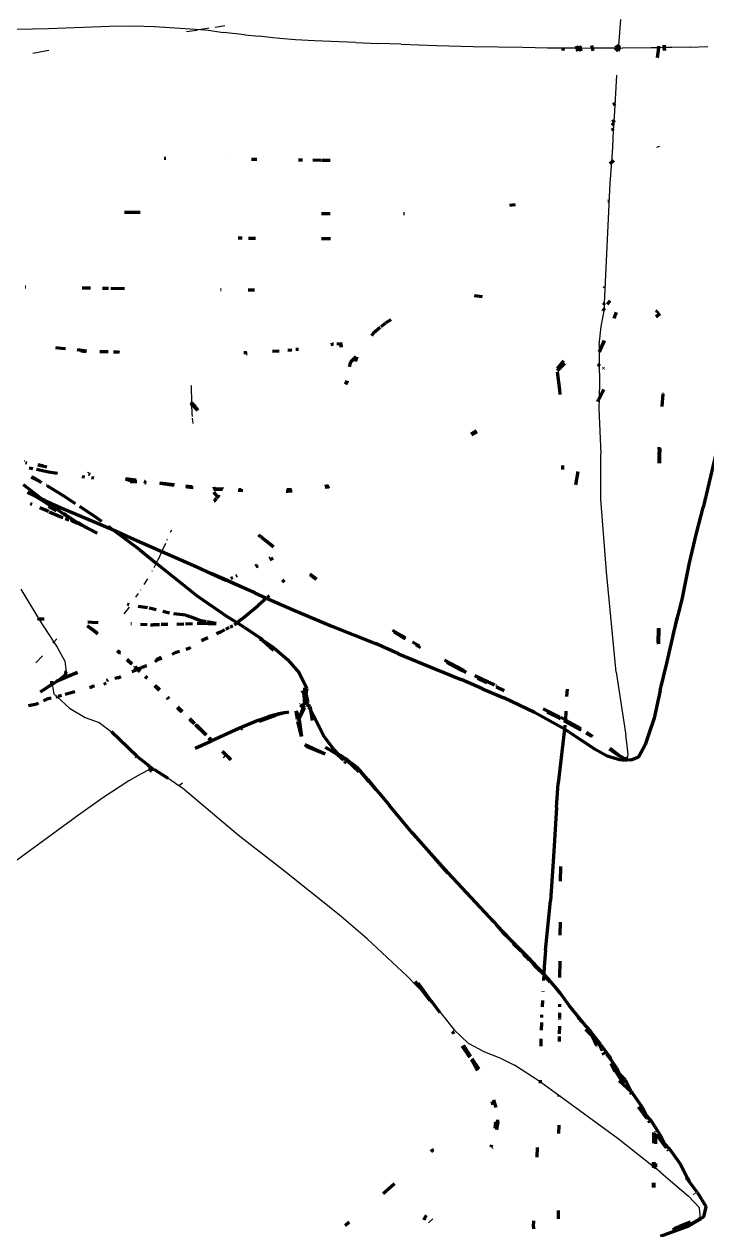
# Model space of a CAD drawing. Header units: millimetres. Extents: x 4307 to 31003, y 2809 to 20009.
# Drawn here: x 7323.4 to 7503.8, y 6756.7 to 7075.5 of the extents above; entities that cross this region are included whole.
import ezdxf

# ---------------------------------------------------------------- set-up
doc = ezdxf.new("R2010")
doc.units = ezdxf.units.MM
doc.layers.add('ProfileEdges', color=7, linetype='Continuous')

msp = doc.modelspace()

# ---------------------------------------------------------------- linework, layer by layer
for p, q in [((7317.26, 7074.01), (7329.83, 7074.3)), ((7329.83, 7074.3), (7346, 7074.89)), ((7346, 7074.89), (7352.2, 7075)), ((7352.2, 7075), (7357.88, 7074.86)), ((7357.88, 7074.86), (7370, 7074.05)), ((7366.34, 7073.48), (7369, 7073.85)), ((7370, 7074.05), (7369, 7073.85)), ((7370, 7074.05), (7370.16, 7074.03)), ((7372.29, 7074.36), (7370.16, 7074.03)), ((7370.16, 7074.03), (7372.03, 7073.88)), ((7372.03, 7073.88), (7376.1, 7073.22)), ((7376.45, 7075.01), (7373.85, 7074.61)), ((7480.99, 7076.67), (7480.47, 7069.83)), ((7381.72, 7072.61), (7376.1, 7073.22)), ((7381.72, 7072.61), (7385.54, 7072.25)), ((7389.11, 7071.88), (7385.54, 7072.25)), ((7390.95, 7071.68), (7389.11, 7071.88)), ((7395.12, 7071.32), (7390.95, 7071.68)), ((7400.1, 7071.05), (7395.12, 7071.32)), ((7411.04, 7070.59), (7400.1, 7071.05)), ((7411.04, 7070.59), (7416.91, 7070.37)), ((7325.73, 7067.75), (7329.97, 7068.56)), ((7423.07, 7070.13), (7416.91, 7070.37)), ((7423.07, 7070.13), (7432.37, 7069.85)), ((7432.37, 7069.85), (7442.1, 7069.59)), ((7442.1, 7069.59), (7455.17, 7069.35)), ((7455.17, 7069.35), (7461.7, 7069.24)), ((7461.7, 7069.24), (7464.9, 7069.18)), ((7464.9, 7069.18), (7465.83, 7069.18)), ((7465.83, 7069.18), (7469.52, 7069.16)), ((7469.52, 7069.16), (7469.65, 7069.16)), ((7469.65, 7069.16), (7470.34, 7069.16)), ((7470.34, 7069.16), (7473.61, 7069.14)), ((7479.34, 7069.12), (7473.61, 7069.14)), ((7479.34, 7069.12), (7479.61, 7069.19)), ((7480.72, 7069.17), (7481.52, 7069.13)), ((7489.15, 7069.2), (7481.52, 7069.13)), ((7491.04, 7069.24), (7489.15, 7069.2)), ((7492.56, 7069.28), (7491.04, 7069.24)), ((7492.59, 7069.28), (7492.56, 7069.28)), ((7494.54, 7069.32), (7492.59, 7069.28)), ((7499.41, 7069.4), (7494.54, 7069.32)), ((7499.41, 7069.4), (7504.07, 7069.57)), ((7479.56, 7054), (7480, 7061.99)), ((7479.32, 7049.6), (7479.56, 7054)), ((7479.2, 7047.35), (7479.27, 7048.66)), ((7479.27, 7048.66), (7479.32, 7049.49)), ((7479.32, 7049.49), (7479.32, 7049.6)), ((7478.96, 7042.95), (7479.2, 7047.35)), ((7478.68, 7038.98), (7478.96, 7042.95)), ((7478.29, 7033.44), (7478.68, 7038.98)), ((7476.79, 7001.71), (7478.29, 7033.44)), ((7476.76, 7000.32), (7476.79, 7001.71)), ((7475.92, 6995.49), (7476.75, 7000.12)), ((7476.75, 7000.12), (7476.76, 7000.32)), ((7475.33, 6990.66), (7475.92, 6995.49)), ((7475.33, 6990.66), (7475.38, 6988.83)), ((7475.38, 6988.83), (7475.39, 6985.52)), ((7475.39, 6985.52), (7475.44, 6981.02)), ((7367.51, 6979.91), (7367.61, 6975.37)), ((7475.44, 6981.02), (7475.36, 6976.46)), ((7367.61, 6975.37), (7367.61, 6975.08)), ((7367.61, 6975.08), (7367.62, 6974.97)), ((7367.62, 6974.97), (7367.71, 6972.48)), ((7475.36, 6976.46), (7475.32, 6973.82)), ((7367.71, 6972.48), (7367.78, 6971.72)), ((7475.32, 6973.82), (7475.78, 6961.85)), ((7367.82, 6971.33), (7367.95, 6969.9)), ((7323.43, 6960.05), (7323.57, 6960.02)), ((7327.16, 6959.29), (7328.28, 6959.07)), ((7328.28, 6959.07), (7328.44, 6959.04)), ((7475.85, 6949.84), (7475.78, 6961.85)), ((7340.5, 6956.84), (7340.15, 6956.9)), ((7376.01, 6952.96), (7375.8, 6952.49)), ((7375.8, 6952.49), (7375.78, 6952.45)), ((7477.27, 6930.65), (7475.85, 6949.84)), ((7362.11, 6941.15), (7362.44, 6941.79)), ((7360.74, 6938.14), (7359.9, 6936.3)), ((7361.24, 6939.26), (7361.1, 6938.96)), ((7358.33, 6932.96), (7358.74, 6933.73)), ((7359.8, 6936.06), (7358.74, 6933.73)), ((7359.88, 6936.24), (7359.8, 6936.06)), ((7357.24, 6930.88), (7357.31, 6930.99)), ((7357.74, 6931.83), (7358.29, 6932.86)), ((7479.88, 6904.16), (7477.27, 6930.65)), ((7355.14, 6927.35), (7356.06, 6928.8)), ((7322.49, 6926.11), (7327.2, 6918.34)), ((7352.95, 6923.93), (7353.61, 6924.96)), ((7354.18, 6925.86), (7354.22, 6925.92)), ((7350.61, 6920.56), (7351.21, 6921.35)), ((7327.2, 6918.34), (7327.3, 6918.19)), ((7327.3, 6918.19), (7331.28, 6912.09)), ((7349.8, 6919.6), (7350.61, 6920.56)), ((7331.07, 6911.84), (7331.28, 6912.09)), ((7331.28, 6912.09), (7332.02, 6913)), ((7331.28, 6912.09), (7332.15, 6910.76)), ((7326.48, 6906.63), (7328.23, 6908.5)), ((7332.15, 6910.76), (7334.18, 6907.09)), ((7334.18, 6907.09), (7334.49, 6904.26)), ((7330.87, 6900.96), (7330.72, 6901.79)), ((7479.88, 6904.16), (7482.42, 6887.53)), ((7331.36, 6898.37), (7330.87, 6900.96)), ((7332.13, 6897.66), (7331.36, 6898.37)), ((7335.43, 6894.63), (7332.13, 6897.66)), ((7335.43, 6894.63), (7339.55, 6892.16)), ((7339.55, 6892.16), (7343.25, 6890.84)), ((7343.25, 6890.84), (7346.47, 6888.38)), ((7346.47, 6888.38), (7346.71, 6888.25)), ((7348.61, 6886.33), (7346.71, 6888.25)), ((7482.69, 6885.44), (7482.42, 6887.53)), ((7349.84, 6885.08), (7349.8, 6885.12)), ((7483.03, 6882.38), (7482.69, 6885.44)), ((7376.89, 6882.07), (7375.99, 6881.51)), ((7482.86, 6881.39), (7483.03, 6882.38)), ((7354.32, 6877.3), (7351.09, 6875.43)), ((7356.56, 6878.38), (7354.32, 6877.3)), ((7364.32, 6874.13), (7361.34, 6876.16)), ((7351.09, 6875.43), (7344.19, 6870.92)), ((7364.32, 6874.13), (7364.26, 6874.1)), ((7364.94, 6874.54), (7364.32, 6874.13)), ((7365.26, 6873.49), (7364.32, 6874.13)), ((7365.29, 6874.76), (7364.94, 6874.54)), ((7379.99, 6861.09), (7365.26, 6873.49)), ((7344.19, 6870.92), (7337.12, 6865.9)), ((7337.12, 6865.9), (7318.76, 6852.44)), ((7391.45, 6852.13), (7379.99, 6861.09)), ((7406.65, 6839.97), (7391.45, 6852.13)), ((7414.05, 6833.63), (7406.65, 6839.97)), ((7424.67, 6823.75), (7414.05, 6833.63)), ((7429.74, 6818.49), (7424.67, 6823.75)), ((7431.09, 6817.08), (7429.74, 6818.49)), ((7431.26, 6816.91), (7437.03, 6809.56)), ((7440.78, 6806.06), (7437.03, 6809.56)), ((7440.78, 6806.06), (7445.06, 6803.81)), ((7445.06, 6803.81), (7449.08, 6802.22)), ((7449.08, 6802.22), (7453.03, 6800.27)), ((7459.76, 6795.82), (7453.03, 6800.27)), ((7460.88, 6795.08), (7459.76, 6795.82)), ((7464.73, 6792.26), (7460.88, 6795.08)), ((7480.37, 6780.78), (7464.73, 6792.26)), ((7489.74, 6773.4), (7480.37, 6780.78)), ((7489.82, 6773.34), (7489.74, 6773.4)), ((7489.88, 6773.29), (7489.82, 6773.34)), ((7490.25, 6773), (7489.88, 6773.29)), ((7491.74, 6771.82), (7490.25, 6773)), ((7491.74, 6771.82), (7498.98, 6765.64)), ((7498.98, 6765.64), (7501.92, 6762.54)), ((7502.16, 6759.79), (7501.92, 6762.54)), ((7431.39, 6759.63), (7430.28, 6758.54))]:
    msp.add_line(p, q)
at = {"layer": 'ProfileEdges', "lineweight": 211}
for p, q in [((7465.83, 7069.18), (7465.77, 7068.4)), ((7465.84, 7069.27), (7465.83, 7069.18)), ((7469.52, 7069.16), (7469.41, 7069.61)), ((7469.71, 7068.36), (7469.52, 7069.16)), ((7469.55, 7069.62), (7469.65, 7069.16)), ((7469.65, 7069.16), (7469.81, 7068.36)), ((7470.34, 7069.16), (7470.2, 7069.68)), ((7470.23, 7069.68), (7470.34, 7069.16)), ((7470.37, 7069.06), (7470.34, 7069.16)), ((7470.55, 7068.36), (7470.37, 7069.06)), ((7470.37, 7069.06), (7470.51, 7068.36)), ((7473.61, 7069.14), (7473.46, 7069.79)), ((7473.8, 7068.37), (7473.61, 7069.14)), ((7480.47, 7069.83), (7479.61, 7069.19)), ((7479.61, 7069.19), (7480.37, 7068.42)), ((7480.37, 7068.42), (7480.72, 7069.17)), ((7480.72, 7069.17), (7480.47, 7069.83)), ((7491.04, 7069.24), (7490.69, 7066.54)), ((7491.09, 7069.62), (7491.04, 7069.24)), ((7492.52, 7069.88), (7492.56, 7069.28)), ((7492.56, 7069.28), (7492.55, 7069.87)), ((7492.64, 7068.5), (7492.56, 7069.28)), ((7492.56, 7069.28), (7492.6, 7068.5)), ((7492.59, 7069.28), (7492.58, 7069.86)), ((7492.64, 7068.5), (7492.59, 7069.28)), ((7479.56, 7054), (7479.15, 7054.62)), ((7479.27, 7048.66), (7478.85, 7049.26)), ((7478.9, 7050.14), (7479.32, 7049.49)), ((7478.91, 7050.22), (7479.32, 7049.6)), ((7479.2, 7047.35), (7478.78, 7047.96)), ((7491.07, 7042.88), (7490.96, 7043.11)), ((7360.81, 7039.97), (7360.44, 7039.98)), ((7377.08, 7039.77), (7377.05, 7039.77)), ((7384.87, 7039.67), (7383.47, 7039.68)), ((7396.99, 7039.51), (7395.88, 7039.53)), ((7401.9, 7039.45), (7399.71, 7039.48)), ((7404.31, 7039.42), (7402.07, 7039.45)), ((7478.68, 7038.98), (7478.22, 7038.5)), ((7479.14, 7039.46), (7478.68, 7038.98)), ((7451.74, 7027.58), (7453.24, 7027.8)), ((7477.69, 7028.74), (7477.72, 7028.76)), ((7349.96, 7025.78), (7354.07, 7025.72)), ((7404.29, 7025.28), (7401.98, 7025.29)), ((7423.95, 7025.33), (7423.63, 7025.31)), ((7381.02, 7018.84), (7379.96, 7018.85)), ((7384.53, 7018.81), (7382.7, 7018.83)), ((7404.36, 7018.67), (7402.03, 7018.68)), ((7323.68, 7006.04), (7323.86, 7006.04)), ((7338.71, 7005.79), (7340.94, 7005.75)), ((7344.12, 7005.7), (7345.7, 7005.68)), ((7346.34, 7005.67), (7349.89, 7005.61)), ((7375.26, 7005.29), (7375.5, 7005.29)), ((7382.65, 7005.2), (7384.27, 7005.19)), ((7442.33, 7003.73), (7444.46, 7003.46)), ((7476.91, 7005.88), (7476.71, 7006.08)), ((7476.79, 7001.71), (7476.41, 7001.13)), ((7478.15, 7002.34), (7477.49, 7001.37)), ((7420.31, 6997.29), (7418.95, 6996.51)), ((7476.76, 7000.32), (7476.24, 6999.56)), ((7479.9, 6999.19), (7479.23, 6997.66)), ((7490.54, 6999.38), (7490.44, 6999.25)), ((7491.37, 6998.99), (7490.46, 6998.1)), ((7490.46, 6998.1), (7491.39, 6998.97)), ((7490.81, 6999.63), (7490.54, 6999.38)), ((7415.8, 6993.96), (7417.48, 6995.35)), ((7417.72, 6995.54), (7418.95, 6996.51)), ((7404.47, 6990.74), (7404.93, 6990.82)), ((7405.2, 6990.84), (7404.93, 6990.82)), ((7407.46, 6990.99), (7406.05, 6990.89)), ((7415.8, 6993.96), (7415.21, 6993.08)), ((7476.68, 6991.81), (7475.38, 6988.83)), ((7475.38, 6988.83), (7476.66, 6991.47)), ((7333.25, 6989.7), (7331.74, 6989.9)), ((7334.32, 6989.6), (7333.25, 6989.7)), ((7338.02, 6989.27), (7337.39, 6989.32)), ((7339.85, 6988.97), (7338.02, 6989.27)), ((7339.73, 6988.87), (7338.46, 6988.98)), ((7339.85, 6988.97), (7338.46, 6988.98)), ((7339.88, 6989), (7339.85, 6988.97)), ((7343.42, 6988.96), (7345.6, 6988.88)), ((7347.06, 6988.83), (7348.19, 6988.79)), ((7348.19, 6988.79), (7348.57, 6988.77)), ((7382.26, 6988.57), (7381.47, 6988.56)), ((7382.06, 6988.36), (7382.31, 6988.37)), ((7389.05, 6989.02), (7390.76, 6989.14)), ((7393.08, 6989.3), (7394.12, 6989.4)), ((7395.24, 6989.52), (7395.89, 6989.58)), ((7406.72, 6990.45), (7407.5, 6990.53)), ((7407.5, 6990.47), (7406.72, 6990.45)), ((7409.76, 6986.22), (7411.11, 6987.63)), ((7409.37, 6984.88), (7409.76, 6986.22)), ((7411.24, 6987.51), (7410.88, 6986.25)), ((7411.31, 6987.43), (7410.88, 6986.25)), ((7466.17, 6985.77), (7464.29, 6983.78)), ((7464.3, 6984.43), (7464.34, 6984.47)), ((7464.34, 6984.47), (7466.02, 6986.42)), ((7475.39, 6985.52), (7475.15, 6984.97)), ((7475.43, 6985.63), (7475.39, 6985.52)), ((7476.55, 6984.48), (7476.6, 6984.58)), ((7476.6, 6984.44), (7476.55, 6984.48)), ((7464.29, 6983.58), (7464.9, 6978.82)), ((7408.71, 6981.19), (7408.37, 6980.31)), ((7408.38, 6980.19), (7408.77, 6980.89)), ((7408.8, 6981.1), (7408.77, 6980.89)), ((7408.77, 6980.89), (7408.86, 6981.04)), ((7464.9, 6978.82), (7464.99, 6977.55)), ((7475.36, 6976.46), (7476.57, 6978.9)), ((7367.41, 6975.56), (7367.61, 6975.37)), ((7367.44, 6975.16), (7367.62, 6974.97)), ((7367.61, 6975.37), (7368.44, 6974.56)), ((7367.62, 6974.97), (7369.25, 6973.31)), ((7475.05, 6975.71), (7475.19, 6976.11)), ((7475.19, 6976.11), (7475.36, 6976.46)), ((7492.02, 6974.42), (7492.26, 6977.72)), ((7492.26, 6977.72), (7492.23, 6977.75)), ((7369.38, 6973.45), (7368.44, 6974.56)), ((7491.98, 6974.38), (7492.02, 6974.42)), ((7441.58, 6967.17), (7442.99, 6968)), ((7442.97, 6967.63), (7441.59, 6966.9)), ((7442.97, 6967.63), (7443.11, 6967.72)), ((7491.15, 6963.65), (7491.22, 6962.33)), ((7491.26, 6959.42), (7491.22, 6962.33)), ((7491.41, 6961.45), (7491.47, 6963.27)), ((7506.32, 6962.25), (7502.9, 6947.72)), ((7323.74, 6959.59), (7324.08, 6959.52)), ((7327.05, 6958.94), (7329.37, 6958.46)), ((7491.4, 6959.42), (7491.41, 6961.45)), ((7325.74, 6957.89), (7324.75, 6958.1)), ((7327.73, 6954.44), (7325.53, 6955.75)), ((7329.88, 6957.04), (7326.69, 6957.7)), ((7332.22, 6956.7), (7329.88, 6957.04)), ((7339.43, 6955.69), (7338.75, 6955.76)), ((7340.38, 6956.57), (7340.81, 6956.5)), ((7465.71, 6958.79), (7465.71, 6957.71)), ((7469.23, 6953.66), (7469.82, 6957.21)), ((7323.15, 6953.8), (7326.97, 6950.81)), ((7327.73, 6954.44), (7325.26, 6955.7)), ((7327.73, 6954.44), (7327.94, 6954.25)), ((7329.31, 6953.53), (7329.34, 6953.48)), ((7329.4, 6953.45), (7329.34, 6953.48)), ((7329.4, 6953.45), (7333.68, 6950.82)), ((7341.81, 6955.42), (7341.18, 6955.49)), ((7352.91, 6954.88), (7350.15, 6955.28)), ((7350.27, 6955.2), (7352.06, 6954.92)), ((7351.2, 6954.81), (7350.77, 6954.88)), ((7353.07, 6954.55), (7351.2, 6954.81)), ((7353.18, 6954.34), (7351.45, 6954.44)), ((7352.95, 6954.8), (7352.06, 6954.92)), ((7355.22, 6954.54), (7355.11, 6954.55)), ((7355.22, 6954.54), (7355.13, 6954.52)), ((7355.24, 6954.54), (7355.22, 6954.54)), ((7355.29, 6954.5), (7355.24, 6954.54)), ((7355.27, 6954.26), (7355.66, 6954.21)), ((7355.66, 6954.21), (7355.28, 6954.23)), ((7363.17, 6953.66), (7359.27, 6954.09)), ((7363.08, 6953.49), (7359.32, 6953.98)), ((7367.84, 6953.14), (7366.13, 6953.33)), ((7366.29, 6953.13), (7368.11, 6952.95)), ((7373.51, 6953.02), (7373.57, 6953.02)), ((7373.57, 6953.02), (7373.52, 6952.91)), ((7373.82, 6952.56), (7373.57, 6953.02)), ((7375.8, 6952.49), (7373.82, 6952.56)), ((7402.86, 6953.34), (7403.8, 6953.5)), ((7402.96, 6953.05), (7403.91, 6953.18)), ((7403.91, 6953.18), (7404.1, 6953.21)), ((7326.3, 6950.7), (7324.25, 6951.66)), ((7330.85, 6947.85), (7326.3, 6950.7)), ((7326.3, 6950.7), (7329.52, 6948.86)), ((7328.3, 6949.8), (7326.3, 6950.7)), ((7326.97, 6950.81), (7328.3, 6949.8)), ((7328.88, 6949.53), (7328.3, 6949.8)), ((7328.3, 6949.8), (7329.52, 6948.86)), ((7328.88, 6949.53), (7333.15, 6947.61)), ((7333.68, 6950.82), (7336.85, 6948.77)), ((7375.71, 6952.33), (7373.53, 6952.46)), ((7374.6, 6950.54), (7373.55, 6951.77)), ((7373.56, 6951.69), (7373.6, 6951.64)), ((7374.6, 6950.54), (7373.6, 6951.64)), ((7374.17, 6949.99), (7373.63, 6949.58)), ((7373.64, 6949.32), (7373.71, 6949.39)), ((7373.71, 6949.39), (7374.17, 6949.99)), ((7374.17, 6949.99), (7374.21, 6950.02)), ((7374.6, 6950.54), (7374.21, 6950.02)), ((7374.85, 6950.87), (7374.6, 6950.54)), ((7374.64, 6950.5), (7374.6, 6950.54)), ((7374.85, 6950.87), (7374.88, 6950.9)), ((7381.17, 6952.08), (7379.98, 6952.13)), ((7380.78, 6952.31), (7380.11, 6952.34)), ((7392.61, 6951.98), (7393.17, 6951.99)), ((7394.09, 6952.43), (7392.82, 6952.38)), ((7393.17, 6951.99), (7394.23, 6952.08)), ((7325.54, 6948.47), (7325.12, 6948.66)), ((7329.81, 6946.59), (7327.58, 6947.57)), ((7329.52, 6948.86), (7330.68, 6948.2)), ((7329.52, 6948.86), (7330.85, 6947.85)), ((7331.84, 6946.96), (7329.84, 6947.91)), ((7331.98, 6946.81), (7329.84, 6947.91)), ((7332.94, 6945.21), (7330.06, 6946.48)), ((7330.68, 6948.2), (7333.84, 6946.01)), ((7333.15, 6947.61), (7340.49, 6944.53)), ((7338.01, 6948), (7342.05, 6945.29)), ((7501, 6940.5), (7502.9, 6947.72)), ((7333.74, 6944.92), (7332.94, 6945.21)), ((7334.41, 6945.74), (7333.84, 6946.01)), ((7333.84, 6946.01), (7334.7, 6945.41)), ((7335.31, 6944.33), (7334.3, 6944.71)), ((7334.41, 6945.74), (7337.39, 6943.74)), ((7334.49, 6945.04), (7335.09, 6944.73)), ((7335.03, 6944.83), (7334.5, 6945.07)), ((7337.39, 6943.74), (7335.63, 6944.55)), ((7335.87, 6944.33), (7337.34, 6943.58)), ((7337.34, 6943.58), (7336.24, 6943.99)), ((7337.34, 6943.58), (7338.53, 6942.98)), ((7337.83, 6943.4), (7337.34, 6943.58)), ((7338.3, 6943.32), (7337.39, 6943.74)), ((7337.39, 6943.74), (7337.83, 6943.4)), ((7338.13, 6943.25), (7337.83, 6943.4)), ((7342.67, 6940.86), (7338.13, 6943.25)), ((7338.13, 6943.25), (7338.53, 6942.98)), ((7338.3, 6943.32), (7342.67, 6940.86)), ((7340.49, 6944.53), (7346.78, 6941.83)), ((7343.9, 6943.94), (7342.05, 6945.29)), ((7346.49, 6942.05), (7345.7, 6942.62)), ((7346.78, 6941.83), (7346.49, 6942.05)), ((7346.78, 6941.83), (7348.35, 6941.16)), ((7353.94, 6936.45), (7346.78, 6941.83)), ((7348.35, 6941.16), (7351.63, 6939.68)), ((7385.57, 6940.2), (7385.36, 6940.37)), ((7385.91, 6939.92), (7385.57, 6940.2)), ((7386.09, 6939.92), (7385.97, 6940.01)), ((7389.37, 6937.27), (7386.15, 6939.87)), ((7499.28, 6933.08), (7501, 6940.5)), ((7351.63, 6939.68), (7359.8, 6936.06)), ((7389.33, 6937.17), (7386.22, 6939.67)), ((7353.94, 6936.45), (7358.33, 6932.96)), ((7359.8, 6936.06), (7369.08, 6931.95)), ((7388.17, 6934.18), (7388.51, 6934.36)), ((7388.38, 6933.86), (7389.25, 6934.3)), ((7358.33, 6932.96), (7369.26, 6924.28)), ((7369.08, 6931.95), (7372.87, 6930.21)), ((7384.89, 6932.4), (7384.47, 6932.16)), ((7384.68, 6932.04), (7385.22, 6932.29)), ((7497.28, 6923.38), (7499.28, 6933.08)), ((7376.12, 6928.8), (7372.87, 6930.21)), ((7372.87, 6930.21), (7376.68, 6928.48)), ((7376.68, 6928.48), (7376.12, 6928.8)), ((7382.33, 6926.03), (7376.12, 6928.8)), ((7382.33, 6926.03), (7376.68, 6928.48)), ((7378.04, 6928.89), (7378.53, 6929.13)), ((7379.36, 6929.53), (7379.72, 6929.71)), ((7379.36, 6929.53), (7379.74, 6929.7)), ((7392.19, 6928.43), (7391.62, 6927.91)), ((7398.92, 6930.1), (7400.64, 6928.84)), ((7398.97, 6929.84), (7400.52, 6928.72)), ((7369.26, 6924.28), (7377.39, 6918.62)), ((7384.33, 6925.15), (7382.33, 6926.03)), ((7384.33, 6925.15), (7387.45, 6923.73)), ((7388.17, 6924.36), (7387.76, 6924)), ((7350.63, 6922.19), (7351.11, 6922.02)), ((7355.98, 6921.12), (7353.55, 6921.49)), ((7356.85, 6920.99), (7356.41, 6921.05)), ((7358.28, 6920.62), (7356.85, 6920.99)), ((7382.18, 6919.17), (7385.24, 6921.77)), ((7387.45, 6923.73), (7385.24, 6921.77)), ((7387.52, 6923.79), (7387.45, 6923.73)), ((7387.45, 6923.73), (7394.49, 6920.58)), ((7495.44, 6916.1), (7497.28, 6923.38)), ((7327.3, 6918.19), (7326.94, 6918.2)), ((7328.67, 6918.13), (7327.3, 6918.19)), ((7361.8, 6919.73), (7360.06, 6920.17)), ((7366.17, 6919.25), (7362.95, 6919.59)), ((7366.17, 6919.25), (7367.42, 6918.8)), ((7367.45, 6918.79), (7368.65, 6918.37)), ((7368.65, 6918.37), (7370.19, 6917.73)), ((7371.54, 6917.49), (7370.19, 6917.73)), ((7379.7, 6917.18), (7377.39, 6918.62)), ((7380.8, 6918.05), (7379.7, 6917.18)), ((7380.8, 6918.05), (7382.18, 6919.17)), ((7394.49, 6920.58), (7404.71, 6916.33)), ((7495.44, 6916.1), (7495.99, 6918.53)), ((7340.09, 6916.35), (7341.49, 6915.37)), ((7340.1, 6916.45), (7341.42, 6915.55)), ((7340.21, 6917.46), (7341.3, 6917.4)), ((7341.3, 6917.4), (7342.96, 6917.27)), ((7342.83, 6914.4), (7341.42, 6915.55)), ((7341.49, 6915.37), (7342.81, 6914.29)), ((7351.61, 6917), (7351.77, 6916.99)), ((7354.17, 6916.84), (7355.93, 6916.73)), ((7356.79, 6916.68), (7357.54, 6916.63)), ((7359.2, 6916.69), (7357.54, 6916.63)), ((7361.37, 6916.77), (7359.63, 6916.71)), ((7363.75, 6916.86), (7365.65, 6916.94)), ((7366.08, 6916.96), (7367.94, 6917.03)), ((7369.14, 6917.06), (7371.97, 6917.05)), ((7374.14, 6917.04), (7371.76, 6917.45)), ((7372.05, 6917.05), (7374.14, 6917.04)), ((7375.27, 6914.76), (7374.27, 6914.29)), ((7376.37, 6915.31), (7375.27, 6914.76)), ((7377.6, 6915.92), (7376.69, 6915.47)), ((7378.53, 6916.39), (7377.89, 6916.07)), ((7379.7, 6917.18), (7378.98, 6916.61)), ((7381.63, 6915.97), (7379.7, 6917.18)), ((7381.63, 6915.97), (7385.74, 6913.21)), ((7404.71, 6916.33), (7416.24, 6911.74)), ((7424.17, 6913.21), (7420.73, 6915.2)), ((7423.71, 6913.12), (7421.18, 6914.7)), ((7491, 6911.79), (7491.03, 6915.65)), ((7491.03, 6915.65), (7491.05, 6915.69)), ((7491.11, 6915.79), (7491.08, 6911.62)), ((7493.28, 6906.52), (7495.44, 6916.1)), ((7494.89, 6913.9), (7495.44, 6916.1)), ((7370.3, 6912.43), (7370.49, 6912.54)), ((7371.99, 6913.24), (7370.49, 6912.54)), ((7385.69, 6912.98), (7386.01, 6912.71)), ((7385.89, 6912.93), (7385.71, 6913.06)), ((7385.74, 6913.21), (7386.49, 6912.53)), ((7389.29, 6910.65), (7386.49, 6912.53)), ((7386.49, 6912.53), (7389.31, 6909.96)), ((7422.37, 6909.03), (7416.24, 6911.74)), ((7424.17, 6912.86), (7423.71, 6913.12)), ((7427.91, 6911.05), (7426.07, 6912.11)), ((7428.12, 6910.62), (7426.91, 6911.31)), ((7491.02, 6911.75), (7491, 6911.79)), ((7348.77, 6909.04), (7348.02, 6909.73)), ((7348.79, 6909.21), (7348.15, 6909.8)), ((7348.87, 6909.14), (7348.79, 6909.21)), ((7359.58, 6908.12), (7358.36, 6907.47)), ((7358.66, 6907.44), (7359.58, 6908.12)), ((7362.53, 6908.91), (7363.32, 6909.35)), ((7363.32, 6909.35), (7364.49, 6909.72)), ((7366.22, 6910.25), (7367.02, 6910.49)), ((7367.02, 6910.49), (7367.44, 6910.75)), ((7389.29, 6910.65), (7393.01, 6907.51)), ((7422.37, 6909.03), (7432.2, 6904.97)), ((7351.79, 6906.26), (7350.58, 6907.38)), ((7351.92, 6906.3), (7350.66, 6907.47)), ((7351.93, 6904.33), (7353.29, 6904.89)), ((7352.59, 6905.54), (7352.56, 6905.56)), ((7353.29, 6904.89), (7352.62, 6905.5)), ((7352.69, 6905.58), (7352.64, 6905.63)), ((7353.4, 6904.93), (7352.76, 6905.52)), ((7353.29, 6904.89), (7353.4, 6904.93)), ((7353.97, 6904.27), (7353.29, 6904.89)), ((7353.4, 6904.93), (7354.52, 6905.38)), ((7354.06, 6904.31), (7353.4, 6904.93)), ((7355.71, 6905.82), (7354.52, 6905.38)), ((7358, 6906.95), (7358.66, 6907.44)), ((7358.66, 6907.44), (7358.27, 6907.35)), ((7359.8, 6907.72), (7358.66, 6907.44)), ((7393.01, 6907.51), (7396.11, 6903.93)), ((7432.2, 6904.97), (7438.88, 6902.19)), ((7439.31, 6904.8), (7434.5, 6907.36)), ((7438.54, 6904.89), (7435.09, 6906.74)), ((7440.19, 6904.04), (7438.54, 6904.89)), ((7439.31, 6904.8), (7439.64, 6904.64)), ((7491.46, 6899.28), (7493.28, 6906.52)), ((7330.69, 6900.96), (7330.72, 6901.79)), ((7330.87, 6900.96), (7331.97, 6901.67)), ((7332, 6901.68), (7331.97, 6901.67)), ((7337.53, 6904.07), (7332, 6901.68)), ((7335.48, 6903.23), (7332, 6901.68)), ((7332, 6901.68), (7332.62, 6902.08)), ((7332.62, 6902.08), (7334.34, 6903.45)), ((7334.28, 6904.12), (7334.49, 6904.26)), ((7334.34, 6903.45), (7334.49, 6904.26)), ((7335.48, 6903.23), (7337.53, 6904.07)), ((7345.55, 6902.06), (7345.2, 6901.98)), ((7345.55, 6902.06), (7345.58, 6902.1)), ((7348.13, 6902.62), (7347.38, 6902.46)), ((7348.13, 6902.62), (7349, 6903.03)), ((7355.89, 6902.5), (7355.43, 6902.92)), ((7355.9, 6902.6), (7355.48, 6902.99)), ((7398.09, 6899.83), (7396.11, 6903.93)), ((7444.53, 6899.7), (7438.88, 6902.19)), ((7442.53, 6903.27), (7447.69, 6900.82)), ((7445.7, 6901.35), (7443.31, 6902.48)), ((7327.7, 6898.93), (7330.69, 6900.96)), ((7327.7, 6898.93), (7330.87, 6900.96)), ((7336.76, 6898.95), (7334.22, 6898.24)), ((7340.76, 6900.1), (7341.51, 6900.32)), ((7341.97, 6900.42), (7341.51, 6900.32)), ((7344.44, 6901), (7345.05, 6901.36)), ((7359.17, 6899.33), (7357.97, 6900.49)), ((7359.24, 6899.49), (7358.11, 6900.53)), ((7397.15, 6898.79), (7396.94, 6899.17)), ((7397.1, 6899.26), (7397.15, 6898.79)), ((7397.15, 6898.79), (7397.19, 6898.73)), ((7397.19, 6898.73), (7397.2, 6898.65)), ((7397.2, 6898.65), (7397.47, 6896.22)), ((7397.2, 6898.65), (7397.53, 6896.78)), ((7397.62, 6897.95), (7397.2, 6898.65)), ((7397.63, 6897.77), (7397.2, 6898.65)), ((7397.53, 6900.01), (7397.76, 6898.96)), ((7397.53, 6900.01), (7397.62, 6897.95)), ((7397.62, 6897.95), (7397.76, 6898.96)), ((7397.76, 6898.96), (7397.87, 6899.99)), ((7397.76, 6898.96), (7397.81, 6898.73)), ((7397.78, 6898), (7397.81, 6898.73)), ((7397.86, 6898.49), (7397.78, 6898)), ((7397.81, 6898.73), (7397.87, 6899.99)), ((7397.81, 6898.73), (7397.86, 6898.49)), ((7398.09, 6899.83), (7397.86, 6898.49)), ((7397.86, 6898.49), (7398.21, 6896.89)), ((7444.53, 6899.7), (7450.22, 6897.37)), ((7448.07, 6900.65), (7448.21, 6900.58)), ((7450.3, 6899.17), (7448.24, 6900.15)), ((7466.88, 6899.69), (7466.78, 6897.74)), ((7491.46, 6899.28), (7489.93, 6891.97)), ((7324.59, 6895.31), (7326.74, 6895.81)), ((7326.74, 6895.81), (7327.17, 6896)), ((7328.51, 6896.6), (7329.39, 6897)), ((7330.51, 6897.23), (7329.39, 6897)), ((7332.13, 6897.66), (7331.74, 6897.55)), ((7333.26, 6897.98), (7332.37, 6897.73)), ((7361.46, 6897.11), (7361.17, 6897.4)), ((7361.26, 6897.54), (7361.64, 6897.17)), ((7396.81, 6895.24), (7396.45, 6894.76)), ((7396.85, 6895.19), (7396.45, 6894.76)), ((7396.48, 6895.62), (7396.53, 6895.64)), ((7396.48, 6895.62), (7396.81, 6895.24)), ((7396.92, 6895.38), (7396.81, 6895.24)), ((7396.81, 6895.24), (7396.85, 6895.19)), ((7396.97, 6895.32), (7396.85, 6895.19)), ((7396.85, 6895.19), (7397.17, 6894.82)), ((7396.92, 6895.38), (7396.97, 6895.32)), ((7397.65, 6896.05), (7396.97, 6895.32)), ((7396.97, 6895.32), (7397.46, 6894.68)), ((7397.41, 6896.18), (7397.47, 6896.22)), ((7397.47, 6896.22), (7397.55, 6896.67)), ((7397.53, 6896.78), (7397.63, 6897.77)), ((7397.66, 6897.3), (7397.53, 6896.78)), ((7397.55, 6896.67), (7397.53, 6896.78)), ((7397.55, 6896.67), (7397.65, 6896.05)), ((7397.62, 6897.95), (7397.65, 6897.91)), ((7397.65, 6897.91), (7397.63, 6897.77)), ((7397.63, 6897.77), (7397.66, 6897.3)), ((7397.71, 6897.62), (7397.63, 6897.77)), ((7397.73, 6897.75), (7397.65, 6897.91)), ((7397.71, 6897.62), (7397.66, 6897.3)), ((7397.66, 6897.3), (7397.7, 6896.31)), ((7397.7, 6896.31), (7397.76, 6897.53)), ((7397.71, 6897.62), (7397.76, 6897.7)), ((7397.76, 6897.53), (7397.71, 6897.62)), ((7397.73, 6897.75), (7397.78, 6898)), ((7397.76, 6897.7), (7397.73, 6897.75)), ((7398.21, 6896.89), (7397.76, 6897.7)), ((7398.32, 6896.39), (7397.76, 6897.53)), ((7398.49, 6896.39), (7398.02, 6895.54)), ((7398.96, 6895.03), (7398.02, 6895.54)), ((7398.21, 6896.89), (7398.32, 6896.39)), ((7398.49, 6896.39), (7398.21, 6896.89)), ((7458.31, 6893.45), (7450.22, 6897.37)), ((7365.03, 6893.66), (7363.92, 6894.73)), ((7363.94, 6894.94), (7365.2, 6893.73)), ((7385.42, 6891.44), (7388.1, 6892.38)), ((7385.61, 6891.18), (7389.91, 6892.74)), ((7390.68, 6893.13), (7388.1, 6892.38)), ((7392.53, 6893.5), (7389.91, 6892.74)), ((7392.53, 6893.5), (7390.68, 6893.13)), ((7392.53, 6893.5), (7393.36, 6893.68)), ((7395.63, 6891.71), (7395.26, 6893.96)), ((7395.26, 6893.96), (7395.99, 6891.71)), ((7397.17, 6894.82), (7395.99, 6891.71)), ((7396.01, 6891.64), (7397.46, 6894.68)), ((7398.71, 6894.79), (7398.82, 6894.32)), ((7398.86, 6894.52), (7398.71, 6894.79)), ((7398.96, 6895.03), (7399.1, 6894.06)), ((7400.46, 6891.47), (7399.1, 6894.06)), ((7399.1, 6894.06), (7399.49, 6891.37)), ((7466.17, 6889.04), (7458.31, 6893.45)), ((7460.61, 6894.49), (7464.46, 6892.54)), ((7461.65, 6893.57), (7465.07, 6891.85)), ((7464.98, 6892.26), (7464.46, 6892.54)), ((7466.44, 6891.45), (7465.22, 6892.12)), ((7466.57, 6893.86), (7466.44, 6891.52)), ((7367.12, 6891.87), (7368.44, 6890.59)), ((7368.26, 6890.53), (7367.21, 6891.55)), ((7371.26, 6887.63), (7368.57, 6890.23)), ((7368.83, 6890.21), (7370.04, 6889.04)), ((7370.04, 6889.04), (7371.49, 6887.59)), ((7380.17, 6889.24), (7373.04, 6886.02)), ((7385.42, 6891.44), (7380.17, 6889.24)), ((7380.68, 6889.14), (7381.14, 6889.33)), ((7396.72, 6887.17), (7395.75, 6891.06)), ((7396.01, 6891.64), (7395.8, 6891.19)), ((7395.99, 6891.71), (7396.01, 6891.64)), ((7396.01, 6891.64), (7396.05, 6891.54)), ((7396.05, 6891.54), (7396.72, 6887.17)), ((7402.61, 6887.26), (7400.46, 6891.47)), ((7466.17, 6889.04), (7464.58, 6874.71)), ((7465.22, 6891.76), (7465.07, 6891.85)), ((7466.4, 6891.12), (7466.06, 6891.31)), ((7466.29, 6890.17), (7466.17, 6889.04)), ((7467.33, 6888.38), (7466.17, 6889.04)), ((7466.4, 6891.12), (7466.39, 6891.02)), ((7466.44, 6891.45), (7466.4, 6891.12)), ((7470.29, 6889.02), (7466.4, 6891.12)), ((7466.44, 6891.52), (7466.44, 6891.45)), ((7470.49, 6889.22), (7466.44, 6891.45)), ((7470.64, 6888.8), (7470.29, 6889.02)), ((7489.93, 6891.97), (7488.3, 6887.29)), ((7348.61, 6886.33), (7346.47, 6888.38)), ((7353.29, 6881.83), (7348.61, 6886.33)), ((7368.62, 6884.02), (7372.96, 6885.98)), ((7372.96, 6885.98), (7372.19, 6886.73)), ((7372.29, 6886.78), (7373.04, 6886.02)), ((7373.04, 6886.02), (7372.96, 6885.98)), ((7405.32, 6883.6), (7402.61, 6887.26)), ((7467.33, 6888.38), (7471.07, 6885.87)), ((7474.35, 6883.74), (7471.07, 6885.87)), ((7473.38, 6887.12), (7471.94, 6888.01)), ((7473.74, 6887.12), (7472.1, 6888.2)), ((7488.3, 6887.29), (7487.51, 6884.97)), ((7349.72, 6885.15), (7349.8, 6885.12)), ((7349.8, 6885.12), (7349.8, 6885.06)), ((7368.62, 6884.02), (7370.32, 6884.74)), ((7376.89, 6882.07), (7375.79, 6883.17)), ((7375.87, 6883.18), (7376.38, 6882.67)), ((7376.38, 6882.67), (7376.89, 6882.07)), ((7398.23, 6884.43), (7397.55, 6884.9)), ((7402.92, 6882.45), (7397.55, 6884.9)), ((7402.92, 6882.45), (7398.23, 6884.43)), ((7403.51, 6883.95), (7403.05, 6884.25)), ((7403.05, 6884.25), (7405.55, 6882.91)), ((7403.51, 6883.95), (7403.98, 6883.7)), ((7403.98, 6883.7), (7404.16, 6883.59)), ((7404.16, 6883.59), (7406.05, 6882.44)), ((7404.16, 6883.59), (7405.77, 6882.71)), ((7405.55, 6882.91), (7404.73, 6883.68)), ((7406.24, 6882.6), (7404.73, 6883.68)), ((7405.32, 6883.6), (7406.24, 6882.6)), ((7405.77, 6882.71), (7405.55, 6882.91)), ((7405.55, 6882.91), (7406.35, 6882.48)), ((7406.05, 6882.44), (7405.77, 6882.71)), ((7405.77, 6882.71), (7406.53, 6882.28)), ((7407.43, 6881.15), (7406.05, 6882.44)), ((7406.05, 6882.44), (7406.81, 6881.98)), ((7406.24, 6882.6), (7406.35, 6882.48)), ((7406.35, 6882.48), (7406.57, 6882.36)), ((7406.35, 6882.48), (7406.53, 6882.28)), ((7477.47, 6881.95), (7474.35, 6883.74)), ((7480.24, 6882.28), (7478.08, 6883.82)), ((7480.57, 6882.09), (7478.24, 6883.98)), ((7486.51, 6882.98), (7485.77, 6881.7)), ((7486.51, 6882.98), (7487.51, 6884.97)), ((7352.92, 6881.96), (7353.12, 6881.76)), ((7353.29, 6881.83), (7356.44, 6879.4)), ((7356.59, 6879.13), (7356.1, 6879.49)), ((7356.44, 6879.4), (7356.59, 6879.13)), ((7376.89, 6882.07), (7377.95, 6880.95)), ((7377.46, 6881.56), (7376.89, 6882.07)), ((7377.46, 6881.56), (7378, 6880.98)), ((7406.53, 6882.28), (7406.81, 6881.98)), ((7406.53, 6882.28), (7407.22, 6881.9)), ((7406.57, 6882.36), (7407.02, 6882.09)), ((7406.81, 6881.98), (7407.79, 6880.91)), ((7406.81, 6881.98), (7408.78, 6880.78)), ((7407.02, 6882.09), (7407.56, 6881.83)), ((7407.22, 6881.9), (7407.02, 6882.09)), ((7408.78, 6880.78), (7407.22, 6881.9)), ((7407.22, 6881.9), (7407.55, 6881.72)), ((7407.55, 6881.72), (7407.61, 6881.68)), ((7407.56, 6881.83), (7408.01, 6881.52)), ((7407.61, 6881.68), (7408.05, 6881.44)), ((7408.01, 6881.52), (7408.05, 6881.44)), ((7408.17, 6880.51), (7408.04, 6880.58)), ((7408.05, 6881.44), (7408.14, 6881.41)), ((7408.14, 6881.41), (7408.17, 6881.37)), ((7408.17, 6881.37), (7408.25, 6881.33)), ((7408.17, 6880.51), (7408.52, 6880.13)), ((7408.25, 6881.33), (7408.35, 6881.25)), ((7408.35, 6881.25), (7408.49, 6881.2)), ((7408.35, 6881.25), (7408.38, 6881.18)), ((7408.57, 6881), (7408.38, 6881.18)), ((7408.49, 6881.2), (7408.85, 6880.84)), ((7408.57, 6881), (7408.66, 6880.95)), ((7408.66, 6880.95), (7408.78, 6880.78)), ((7408.66, 6880.95), (7408.85, 6880.84)), ((7408.78, 6880.78), (7411.88, 6877.85)), ((7408.85, 6880.84), (7408.87, 6880.78)), ((7408.87, 6880.78), (7408.92, 6880.77)), ((7408.92, 6880.77), (7409.04, 6880.69)), ((7409.04, 6880.69), (7409.07, 6880.62)), ((7409.07, 6880.62), (7409.26, 6880.5)), ((7409.26, 6880.5), (7411.88, 6877.85)), ((7409.26, 6880.5), (7411.72, 6878.5)), ((7410.24, 6879.85), (7409.26, 6880.5)), ((7411.07, 6879.27), (7410.24, 6879.85)), ((7411.07, 6879.27), (7411.19, 6879.14)), ((7480.74, 6880.97), (7477.47, 6881.95)), ((7480.57, 6882.09), (7480.24, 6882.28)), ((7480.57, 6882.09), (7482.28, 6881.27)), ((7482.31, 6880.97), (7480.57, 6882.09)), ((7482.35, 6880.83), (7480.74, 6880.97)), ((7482.86, 6881.39), (7482.28, 6881.27)), ((7482.47, 6880.96), (7482.31, 6880.97)), ((7482.35, 6880.83), (7482.47, 6880.96)), ((7482.47, 6880.96), (7482.86, 6881.39)), ((7483.77, 6880.9), (7482.47, 6880.96)), ((7485.77, 6881.7), (7483.77, 6880.9)), ((7356.56, 6878.38), (7356.63, 6878.39)), ((7356.65, 6878.13), (7356.56, 6878.38)), ((7357.32, 6878.46), (7356.59, 6879.13)), ((7356.59, 6879.13), (7356.63, 6878.39)), ((7356.63, 6878.39), (7357.32, 6878.46)), ((7356.63, 6878.39), (7356.65, 6878.13)), ((7356.65, 6878.13), (7357.06, 6878.17)), ((7357.32, 6878.46), (7357.72, 6878.51)), ((7357.5, 6878.4), (7357.32, 6878.46)), ((7357.72, 6878.51), (7361.34, 6876.16)), ((7361.34, 6876.16), (7359.96, 6877)), ((7411.19, 6879.14), (7411.5, 6878.92)), ((7411.72, 6878.5), (7411.19, 6879.14)), ((7412.35, 6877.87), (7411.5, 6878.92)), ((7411.72, 6878.5), (7411.81, 6878.43)), ((7411.81, 6878.43), (7414.45, 6875.27)), ((7412.35, 6877.87), (7411.81, 6878.43)), ((7414.45, 6875.27), (7412.35, 6877.87)), ((7414.26, 6875.78), (7412.35, 6877.87)), ((7416.46, 6873.06), (7413.86, 6876.13)), ((7414.26, 6875.78), (7416.46, 6873.06)), ((7416.46, 6873.06), (7417.22, 6872.13)), ((7464.1, 6868.35), (7464.58, 6874.71)), ((7417.22, 6872.13), (7419.96, 6868.93)), ((7425.99, 6861.7), (7419.96, 6868.93)), ((7464.1, 6868.35), (7463.34, 6855.37)), ((7426.25, 6861.41), (7425.99, 6861.7)), ((7426.33, 6861.32), (7426.25, 6861.41)), ((7426.33, 6861.32), (7435.27, 6850.96)), ((7435.49, 6851.13), (7426.33, 6861.32)), ((7463.34, 6855.37), (7462.51, 6843.7)), ((7447.6, 6838.06), (7435.49, 6851.13)), ((7465.13, 6852.81), (7465.1, 6848.85)), ((7461.16, 6830.66), (7462.51, 6843.7)), ((7447.6, 6838.06), (7447.15, 6838.47)), ((7447.6, 6838.06), (7448.23, 6837.35)), ((7465.03, 6838.02), (7465.01, 6834.63)), ((7450.75, 6834.54), (7448.23, 6837.35)), ((7450.47, 6835.04), (7448.23, 6837.35)), ((7453.29, 6832.07), (7449.82, 6835.35)), ((7453.29, 6832.07), (7450.47, 6835.04)), ((7452.62, 6832.39), (7454.52, 6830.65)), ((7453.4, 6831.94), (7453.29, 6832.07)), ((7453.74, 6831.62), (7453.4, 6831.94)), ((7453.74, 6831.62), (7453.81, 6831.53)), ((7453.81, 6831.53), (7455.87, 6829.42)), ((7453.81, 6831.53), (7454.52, 6830.65)), ((7454.52, 6830.65), (7454.71, 6830.44)), ((7454.71, 6830.44), (7454.9, 6830.27)), ((7454.9, 6830.27), (7455.87, 6829.42)), ((7454.9, 6830.27), (7455.91, 6829.06)), ((7455.91, 6829.06), (7455.43, 6829.51)), ((7455.87, 6829.42), (7456.14, 6829.18)), ((7455.91, 6829.06), (7455.94, 6829.03)), ((7455.94, 6829.03), (7455.99, 6828.99)), ((7455.99, 6828.99), (7456.02, 6828.96)), ((7456.02, 6828.96), (7456.77, 6828.07)), ((7457.69, 6827.41), (7456.02, 6828.96)), ((7456.14, 6829.18), (7456.48, 6828.79)), ((7456.6, 6828.67), (7456.48, 6828.79)), ((7456.6, 6828.67), (7458.92, 6826.26)), ((7456.6, 6828.67), (7457.69, 6827.41)), ((7461.16, 6830.66), (7460.82, 6826.25)), ((7457.77, 6827.33), (7457.69, 6827.41)), ((7457.8, 6827.28), (7457.77, 6827.33)), ((7457.88, 6827.2), (7457.8, 6827.28)), ((7458.92, 6826.26), (7457.88, 6827.2)), ((7458.99, 6825.91), (7457.88, 6827.2)), ((7458.24, 6826.63), (7458.99, 6825.91)), ((7459.08, 6826.07), (7458.92, 6826.26)), ((7459.02, 6825.88), (7458.99, 6825.91)), ((7459.09, 6825.8), (7459.02, 6825.88)), ((7459.08, 6826.07), (7459.43, 6825.74)), ((7459.12, 6825.77), (7459.09, 6825.8)), ((7459.67, 6825.14), (7459.12, 6825.77)), ((7459.12, 6825.77), (7460.29, 6824.67)), ((7459.67, 6825.45), (7459.43, 6825.74)), ((7460.29, 6824.67), (7459.67, 6825.45)), ((7459.67, 6825.45), (7460.73, 6824.33)), ((7460.82, 6826.25), (7460.73, 6824.33)), ((7464.96, 6827.74), (7464.93, 6823.44)), ((7428.63, 6820), (7426.81, 6822.37)), ((7427.43, 6821.97), (7428.92, 6820.02)), ((7460.52, 6824.45), (7460.29, 6824.67)), ((7460.54, 6824.39), (7460.52, 6824.45)), ((7460.73, 6824.26), (7460.54, 6824.39)), ((7460.73, 6824.2), (7460.65, 6822.6)), ((7460.73, 6824.33), (7460.73, 6824.26)), ((7460.73, 6824.33), (7461.4, 6823.62)), ((7460.73, 6824.26), (7460.73, 6824.2)), ((7460.76, 6824.17), (7460.73, 6824.2)), ((7462.42, 6822.22), (7460.76, 6824.17)), ((7460.76, 6824.17), (7461.4, 6823.62)), ((7461.4, 6823.62), (7461.68, 6823.35)), ((7461.87, 6823.11), (7461.68, 6823.35)), ((7461.94, 6823.04), (7461.87, 6823.11)), ((7461.97, 6822.99), (7461.94, 6823.04)), ((7462.15, 6822.81), (7461.97, 6822.99)), ((7462.57, 6822.3), (7462.15, 6822.81)), ((7465.05, 6819.2), (7462.57, 6822.3)), ((7464.68, 6819.79), (7462.57, 6822.3)), ((7428.63, 6820), (7429.74, 6818.49)), ((7431.09, 6817.08), (7428.92, 6820.02)), ((7460.51, 6819.74), (7460.51, 6819.62)), ((7467.47, 6816.06), (7464.68, 6819.79)), ((7429.74, 6818.49), (7430.59, 6817.32)), ((7431.26, 6816.91), (7431.09, 6817.08)), ((7433.31, 6814.07), (7431.26, 6816.91)), ((7460.39, 6817.31), (7460.32, 6815.67)), ((7464.89, 6816.37), (7464.88, 6815.65)), ((7472.09, 6810.31), (7467.47, 6816.06)), ((7460.22, 6812.84), (7460.24, 6813.57)), ((7464.87, 6814.1), (7464.86, 6812.74)), ((7464.86, 6812.54), (7464.86, 6812.35)), ((7469.76, 6812.88), (7472.09, 6810.31)), ((7436.54, 6809.18), (7436.88, 6808.72)), ((7436.91, 6809.19), (7436.79, 6809.35)), ((7460.13, 6809.49), (7460.19, 6811.51)), ((7464.85, 6810.52), (7464.84, 6808.57)), ((7473.56, 6808.02), (7471.89, 6809.66)), ((7472.09, 6810.31), (7472.88, 6809.45)), ((7472.59, 6809.69), (7472.37, 6809.88)), ((7472.59, 6809.69), (7473.01, 6809.17)), ((7472.88, 6809.45), (7473.01, 6809.17)), ((7472.88, 6809.45), (7475.27, 6806.33)), ((7473.01, 6809.17), (7473.03, 6809.12)), ((7473.03, 6809.12), (7473.27, 6808.85)), ((7473.56, 6808.02), (7473.03, 6809.12)), ((7437, 6808.54), (7436.88, 6808.72)), ((7460.02, 6805.26), (7460.07, 6807.22)), ((7464.83, 6807.78), (7464.82, 6806.54)), ((7473.27, 6808.85), (7473.71, 6807.87)), ((7473.6, 6807.93), (7473.56, 6808.02)), ((7473.71, 6807.87), (7473.6, 6807.93)), ((7474.79, 6805.45), (7473.6, 6807.93)), ((7473.75, 6807.78), (7473.71, 6807.87)), ((7475.27, 6806.33), (7473.75, 6807.78)), ((7473.75, 6807.78), (7475.33, 6806.18)), ((7473.75, 6807.78), (7474.79, 6805.45)), ((7475.33, 6806.18), (7475.27, 6806.33)), ((7476.16, 6804.19), (7475.33, 6806.18)), ((7475.72, 6805.79), (7475.33, 6806.18)), ((7441.22, 6802.27), (7439.17, 6805.31)), ((7439.48, 6805.51), (7439.85, 6804.97)), ((7441.44, 6802.55), (7439.85, 6804.97)), ((7474.79, 6805.45), (7474.81, 6805.42)), ((7475.76, 6805.68), (7475.72, 6805.79)), ((7476.37, 6804), (7475.76, 6805.68)), ((7475.76, 6805.68), (7478.04, 6802.65)), ((7476.66, 6803.01), (7476.42, 6803.58)), ((7476.72, 6803.02), (7476.54, 6803.52)), ((7478.33, 6801.81), (7477.36, 6803.09)), ((7441.99, 6801.12), (7441.64, 6801.64)), ((7443.67, 6799.15), (7441.82, 6801.96)), ((7441.99, 6801.12), (7443.21, 6798.85)), ((7478.04, 6802.65), (7478.33, 6801.81)), ((7480.07, 6799.49), (7478.33, 6801.81)), ((7478.48, 6800.7), (7479.47, 6798.58)), ((7478.81, 6800.45), (7479.06, 6799.69)), ((7479.09, 6799.64), (7479.06, 6799.69)), ((7479.09, 6799.64), (7479.47, 6798.58)), ((7481.84, 6795.43), (7479.09, 6799.64)), ((7480.77, 6797.89), (7479.09, 6799.64)), ((7480.77, 6797.89), (7480.07, 6799.49)), ((7481.84, 6795.43), (7480.77, 6797.89)), ((7482.35, 6796.24), (7480.77, 6797.89)), ((7459.76, 6795.82), (7459.75, 6795.52)), ((7459.77, 6796.29), (7459.76, 6795.82)), ((7483.91, 6793.1), (7480.67, 6796.08)), ((7483.91, 6793.1), (7482.35, 6796.24)), ((7446.97, 6790.68), (7447.25, 6789.72)), ((7447.47, 6791.07), (7448.07, 6789.09)), ((7464.73, 6792.26), (7464.73, 6791.97)), ((7483.54, 6793.1), (7483.88, 6792.75)), ((7484.2, 6792.84), (7483.91, 6793.1)), ((7484.06, 6792.8), (7484.01, 6792.92)), ((7486.86, 6789.05), (7484.2, 6792.84)), ((7487.98, 6786.15), (7485.75, 6789.12)), ((7487.89, 6786.92), (7485.75, 6789.12)), ((7486.86, 6789.05), (7487.89, 6786.92)), ((7487.89, 6786.92), (7488.33, 6786.01)), ((7489.04, 6785.73), (7487.89, 6786.92)), ((7447.95, 6785.12), (7447.81, 6783.54)), ((7447.93, 6785.32), (7447.95, 6785.12)), ((7448.35, 6783.12), (7448.58, 6784.86)), ((7448.47, 6785.77), (7448.58, 6784.86)), ((7464.68, 6784.38), (7464.66, 6782.17)), ((7488.78, 6785.07), (7488.45, 6785.52)), ((7488.55, 6785.55), (7488.78, 6785.07)), ((7491.52, 6781.79), (7489.04, 6785.73)), ((7489.8, 6779.65), (7489.83, 6782.42)), ((7489.91, 6782.35), (7489.88, 6779.62)), ((7489.96, 6782.31), (7489.94, 6779.6)), ((7490.3, 6782.01), (7490.28, 6779.48)), ((7490.3, 6782.69), (7490.3, 6782.64)), ((7490.63, 6781.71), (7493.01, 6778.49)), ((7492.68, 6779.51), (7490.63, 6781.71)), ((7491.52, 6781.79), (7492.68, 6779.51)), ((7431.01, 6777.44), (7431.44, 6777.82)), ((7431.44, 6777.82), (7431.65, 6777.97)), ((7446.95, 6779.2), (7446.71, 6778.53)), ((7447.09, 6778.42), (7447.03, 6778.28)), ((7459.03, 6778.44), (7458.93, 6775.94)), ((7493.94, 6778.16), (7492.68, 6779.51)), ((7492.68, 6779.51), (7493.24, 6778.41)), ((7493.42, 6777.94), (7493.6, 6777.7)), ((7493.46, 6777.96), (7493.6, 6777.7)), ((7496.67, 6774.35), (7493.94, 6778.16)), ((7489.75, 6773.79), (7489.75, 6774.62)), ((7489.83, 6774.55), (7489.82, 6773.71)), ((7489.89, 6774.5), (7489.89, 6773.65)), ((7490.26, 6774.21), (7490.25, 6773.29)), ((7496.67, 6774.35), (7498.76, 6770.33)), ((7489.74, 6773.19), (7489.74, 6773.4)), ((7489.82, 6773.34), (7489.82, 6773.14)), ((7489.88, 6773.29), (7489.88, 6773.1)), ((7490.25, 6773), (7490.25, 6772.85)), ((7418.29, 6766.33), (7421.26, 6768.92)), ((7489.69, 6768.01), (7489.7, 6769.12)), ((7489.78, 6769.11), (7489.77, 6767.94)), ((7489.85, 6769.1), (7489.84, 6767.88)), ((7499.1, 6769.54), (7498.43, 6770.42)), ((7498.76, 6770.33), (7499.1, 6769.54)), ((7501.3, 6766.67), (7499.1, 6769.54)), ((7500.48, 6766.35), (7500.59, 6766.13)), ((7501.3, 6766.67), (7503.61, 6762.81)), ((7464.53, 6761.81), (7464.51, 6759.62)), ((7503, 6760.13), (7503.61, 6762.81)), ((7409.28, 6758.72), (7408.23, 6757.73)), ((7429.22, 6759.71), (7429.07, 6759.26)), ((7429.22, 6759.71), (7429.73, 6760.57)), ((7458.05, 6757.54), (7458.1, 6759.06)), ((7494.83, 6756.83), (7499.85, 6758.38)), ((7499.38, 6758.71), (7496.48, 6757.58)), ((7502.11, 6759.53), (7498.97, 6757.72)), ((7501.71, 6759.41), (7499.85, 6758.38)), ((7502.16, 6759.79), (7501.7, 6759.61)), ((7502.13, 6759.65), (7501.97, 6759.56)), ((7502.11, 6759.53), (7502.13, 6759.65)), ((7503, 6760.13), (7502.13, 6759.65)), ((7502.13, 6759.65), (7502.16, 6759.79)), ((7458.05, 6757.54), (7458.06, 6756.93)), ((7498.97, 6757.72), (7491.49, 6754.97)), ((7495.36, 6757.17), (7496.48, 6757.58))]:
    msp.add_line(p, q, dxfattribs=at)

doc.saveas('drawing.dxf')
